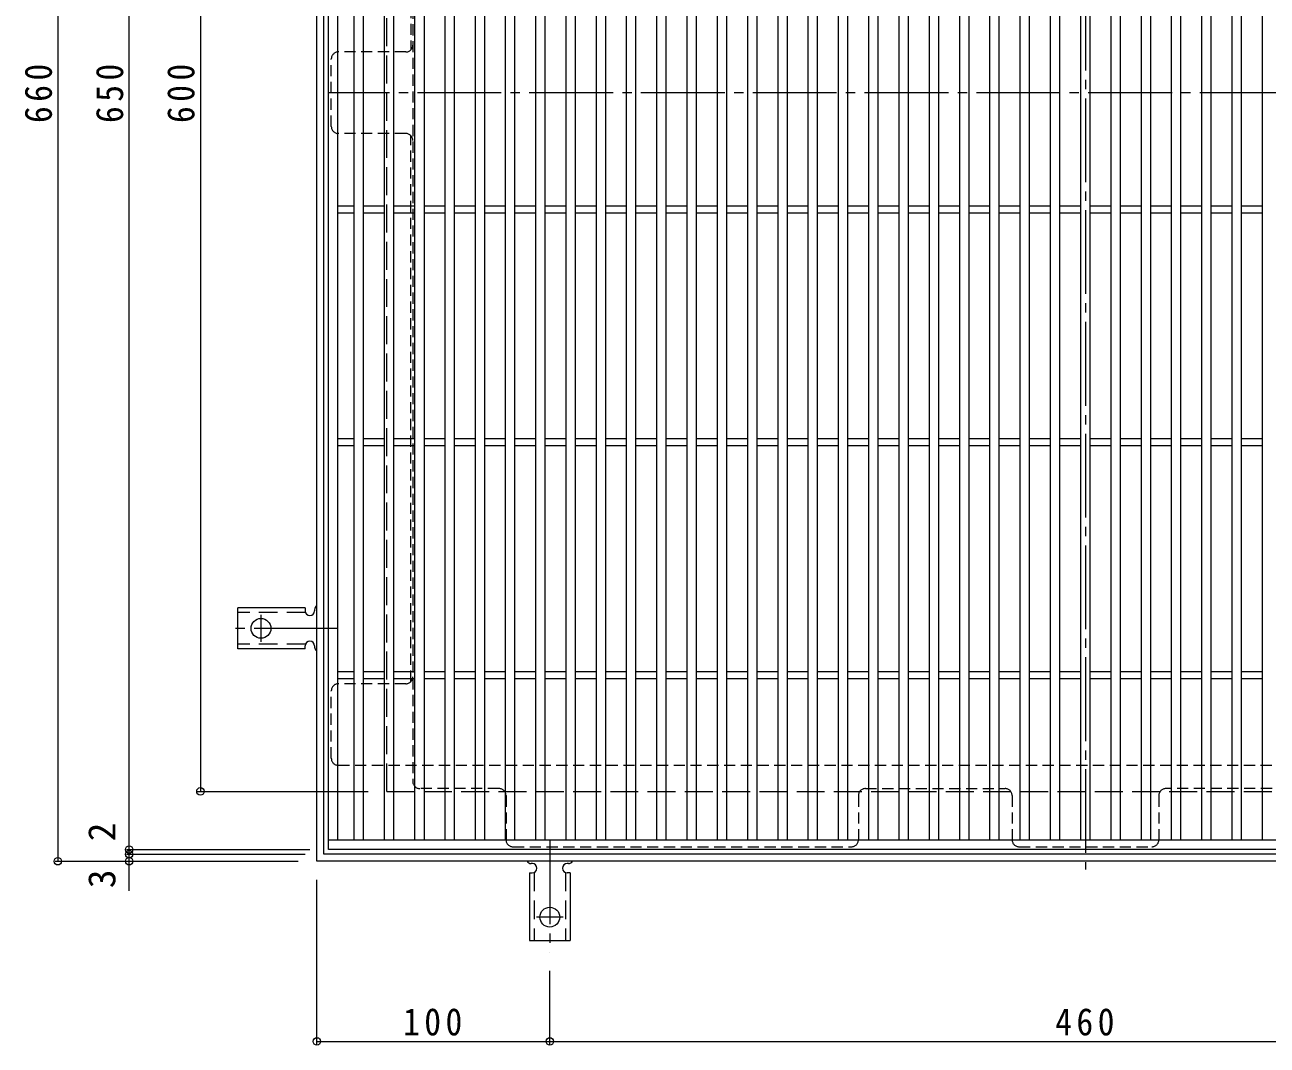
# Model space of a CAD drawing. Units: millimetres at full size, sheet at 1:4. Extents: x -953 to 1047, y -779 to 782.
# Drawn here: x -953 to -419, y -84 to 354 of the extents above; entities that cross this region are included whole.
import ezdxf
from ezdxf.enums import TextEntityAlignment as Align

# ---------------------------------------------------------------- set-up
doc = ezdxf.new("R2010")
doc.units = ezdxf.units.MM
doc.header["$LTSCALE"] = 4
doc.header["$PDMODE"] = 32
doc.header["$PDSIZE"] = 3.2
for name, pattern in [('CHAIN2', [12, 9, -1, 1, -1]), ('DASHED1', [1.8, 1.2, -0.6]), ('DASHED2', [3, 2, -1]), ('DASHED3', [4, 3, -1])]:
    doc.linetypes.add(name, pattern=pattern)
for name, color, linetype, lineweight in [('A-1_躯体', 3, 'Continuous', 9), ('A-2_仕上', 3, 'Continuous', 9), ('A-4_その他', 7, 'Continuous', 9), ('A-7_ハッチ', 2, 'Continuous', 9), ('A-A_ﾊｯﾁ-ﾜｸ', 3, 'Continuous', 9)]:
    doc.layers.add(name, color=color, linetype=linetype, lineweight=lineweight)
doc.styles.add('ＭＳ ゴシック', font='')
doc.styles.get('ＭＳ ゴシック').set_extended_font_data('MS Gothic')

msp = doc.modelspace()

# ---------------------------------------------------------------- linework, layer by layer
at = {"layer": 'A-1_躯体', "color": 2}
for p, q in [((-827.292, -5.385), (-827.292, 654.615)), ((-824.292, -2.385), (-824.292, 651.615)), ((-170.292, -2.385), (-824.292, -2.385)), ((-167.292, -5.385), (-827.292, -5.385))]:
    msp.add_line(p, q, dxfattribs=at)
at = {"layer": 'A-1_躯体', "color": 2, "linetype": 'DASHED3'}
for q in [(-797.292, 624.615), (-197.292, 24.615)]:
    msp.add_line((-797.292, 24.615), q, dxfattribs=at)
at = {"layer": 'A-2_仕上'}
for p, q in [((-822.292, -0.385), (-822.292, 649.615)), ((-818.292, 3.615), (-818.292, 645.615)), ((-811.292, 3.615), (-811.292, 645.615)), ((-807.292, 3.615), (-807.292, 645.615)), ((-798.292, 3.615), (-798.292, 645.615)), ((-794.292, 3.615), (-794.292, 645.615)), ((-785.292, 3.615), (-785.292, 645.615)), ((-781.292, 645.615), (-781.292, 3.615)), ((-772.292, 645.615), (-772.292, 3.615)), ((-768.292, 645.615), (-768.292, 3.615)), ((-759.292, 645.615), (-759.292, 3.615)), ((-755.292, 645.615), (-755.292, 3.615)), ((-746.292, 3.615), (-746.292, 645.615)), ((-742.292, 3.615), (-742.292, 645.615)), ((-733.292, 3.615), (-733.292, 645.615)), ((-729.292, 3.615), (-729.292, 645.615)), ((-720.292, 3.615), (-720.292, 645.615)), ((-716.293, 3.615), (-716.293, 645.615)), ((-707.292, 3.615), (-707.292, 645.615)), ((-703.292, 3.615), (-703.292, 645.615)), ((-694.292, 3.615), (-694.292, 645.615)), ((-690.292, 3.615), (-690.292, 645.615)), ((-681.292, 3.615), (-681.292, 645.615)), ((-677.292, 3.615), (-677.292, 645.615)), ((-668.292, 3.615), (-668.292, 645.615)), ((-664.292, 3.615), (-664.292, 645.615)), ((-655.292, 3.615), (-655.292, 645.615)), ((-651.292, 3.615), (-651.292, 645.615)), ((-642.292, 3.615), (-642.292, 645.615)), ((-638.292, 3.615), (-638.292, 645.615)), ((-629.292, 3.615), (-629.292, 645.615)), ((-625.292, 3.615), (-625.292, 645.615)), ((-616.292, 3.615), (-616.292, 645.615)), ((-612.292, 3.615), (-612.292, 645.615)), ((-603.292, 3.615), (-603.292, 645.615)), ((-599.292, 3.615), (-599.292, 645.615)), ((-590.292, 3.615), (-590.292, 645.615)), ((-586.292, 3.615), (-586.292, 645.615)), ((-577.292, 3.615), (-577.292, 645.615)), ((-573.292, 3.615), (-573.292, 645.615)), ((-564.292, 3.615), (-564.292, 645.615)), ((-560.292, 3.615), (-560.292, 645.615)), ((-551.292, 3.615), (-551.292, 645.615)), ((-547.292, 3.615), (-547.292, 645.615)), ((-538.292, 3.615), (-538.292, 645.615)), ((-534.292, 3.615), (-534.292, 645.615)), ((-525.292, 3.615), (-525.292, 645.615)), ((-521.292, 3.615), (-521.292, 645.615)), ((-512.292, 3.615), (-512.292, 645.615)), ((-508.292, 3.615), (-508.292, 645.615)), ((-499.292, 3.615), (-499.292, 645.615)), ((-495.292, 3.615), (-495.292, 645.615)), ((-486.292, 3.615), (-486.292, 645.615)), ((-482.292, 3.615), (-482.292, 645.615)), ((-473.292, 3.615), (-473.292, 645.615)), ((-469.292, 3.615), (-469.292, 645.615)), ((-460.292, 3.615), (-460.292, 645.615)), ((-456.293, 3.615), (-456.293, 645.615)), ((-447.292, 3.615), (-447.292, 645.615)), ((-443.292, 3.615), (-443.292, 645.615)), ((-434.292, 3.615), (-434.292, 645.615)), ((-430.293, 3.615), (-430.293, 645.615)), ((-421.292, 3.615), (-421.292, 645.615)), ((-818.292, 276.115), (-811.293, 276.115)), ((-818.292, 273.115), (-811.293, 273.115)), ((-807.293, 276.115), (-798.292, 276.115)), ((-807.293, 273.115), (-798.292, 273.115)), ((-794.292, 276.115), (-785.292, 276.115)), ((-794.292, 273.115), (-785.292, 273.115)), ((-781.293, 276.115), (-772.292, 276.115)), ((-781.293, 273.115), (-772.292, 273.115)), ((-768.292, 276.115), (-759.292, 276.115)), ((-768.292, 273.115), (-759.292, 273.115)), ((-755.293, 276.115), (-746.292, 276.115)), ((-755.293, 273.115), (-746.292, 273.115)), ((-742.292, 276.115), (-733.292, 276.115)), ((-742.292, 273.115), (-733.292, 273.115)), ((-729.293, 276.115), (-720.292, 276.115)), ((-729.293, 273.115), (-720.292, 273.115)), ((-716.293, 276.115), (-707.292, 276.115)), ((-716.293, 273.115), (-707.292, 273.115)), ((-703.292, 276.115), (-694.292, 276.115)), ((-703.292, 273.115), (-694.292, 273.115)), ((-690.293, 276.115), (-681.292, 276.115)), ((-690.293, 273.115), (-681.292, 273.115)), ((-677.292, 276.115), (-668.292, 276.115)), ((-677.292, 273.115), (-668.292, 273.115)), ((-664.293, 276.115), (-655.292, 276.115)), ((-664.293, 273.115), (-655.292, 273.115)), ((-651.292, 276.115), (-642.292, 276.115)), ((-651.292, 273.115), (-642.292, 273.115)), ((-638.293, 276.115), (-629.292, 276.115)), ((-638.293, 273.115), (-629.292, 273.115)), ((-625.292, 276.115), (-616.292, 276.115)), ((-625.292, 273.115), (-616.292, 273.115)), ((-612.292, 276.115), (-603.292, 276.115)), ((-612.292, 273.115), (-603.292, 273.115)), ((-599.292, 276.115), (-590.292, 276.115)), ((-599.292, 273.115), (-590.292, 273.115)), ((-586.292, 276.115), (-577.292, 276.115)), ((-586.292, 273.115), (-577.292, 273.115)), ((-573.293, 276.115), (-564.292, 276.115)), ((-573.293, 273.115), (-564.292, 273.115)), ((-560.292, 276.115), (-551.292, 276.115)), ((-560.292, 273.115), (-551.292, 273.115)), ((-547.293, 276.115), (-538.292, 276.115)), ((-547.293, 273.115), (-538.292, 273.115)), ((-534.292, 276.115), (-525.292, 276.115)), ((-534.292, 273.115), (-525.292, 273.115)), ((-521.293, 276.115), (-512.292, 276.115)), ((-521.293, 273.115), (-512.292, 273.115)), ((-508.292, 276.115), (-499.292, 276.115)), ((-508.292, 273.115), (-499.292, 273.115)), ((-495.293, 276.115), (-486.292, 276.115)), ((-495.293, 273.115), (-486.292, 273.115)), ((-482.292, 276.115), (-473.292, 276.115)), ((-482.292, 273.115), (-473.292, 273.115)), ((-469.293, 276.115), (-460.292, 276.115)), ((-469.293, 273.115), (-460.292, 273.115)), ((-456.293, 276.115), (-447.292, 276.115)), ((-456.293, 273.115), (-447.292, 273.115)), ((-443.293, 276.115), (-434.292, 276.115)), ((-443.293, 273.115), (-434.292, 273.115)), ((-430.293, 276.115), (-421.292, 276.115)), ((-430.293, 273.115), (-421.292, 273.115)), ((-818.292, 176.115), (-811.293, 176.115)), ((-807.293, 176.115), (-798.292, 176.115)), ((-794.292, 176.115), (-785.292, 176.115)), ((-781.293, 176.115), (-772.292, 176.115)), ((-768.292, 176.115), (-759.292, 176.115)), ((-755.293, 176.115), (-746.292, 176.115)), ((-742.292, 176.115), (-733.292, 176.115)), ((-729.293, 176.115), (-720.292, 176.115)), ((-716.293, 176.115), (-707.292, 176.115)), ((-703.292, 176.115), (-694.292, 176.115)), ((-690.293, 176.115), (-681.292, 176.115)), ((-677.292, 176.115), (-668.292, 176.115)), ((-664.293, 176.115), (-655.292, 176.115)), ((-651.292, 176.115), (-642.292, 176.115)), ((-638.293, 176.115), (-629.292, 176.115)), ((-625.292, 176.115), (-616.292, 176.115)), ((-612.292, 176.115), (-603.292, 176.115)), ((-599.292, 176.115), (-590.292, 176.115)), ((-586.292, 176.115), (-577.292, 176.115)), ((-573.293, 176.115), (-564.292, 176.115)), ((-560.292, 176.115), (-551.292, 176.115)), ((-547.293, 176.115), (-538.292, 176.115)), ((-534.292, 176.115), (-525.292, 176.115)), ((-521.293, 176.115), (-512.292, 176.115)), ((-508.292, 176.115), (-499.292, 176.115)), ((-495.293, 176.115), (-486.292, 176.115)), ((-482.292, 176.115), (-473.292, 176.115)), ((-469.293, 176.115), (-460.292, 176.115)), ((-456.293, 176.115), (-447.292, 176.115)), ((-443.293, 176.115), (-434.292, 176.115)), ((-430.293, 176.115), (-421.292, 176.115)), ((-818.292, 173.115), (-811.293, 173.115)), ((-807.293, 173.115), (-798.292, 173.115)), ((-794.292, 173.115), (-785.292, 173.115)), ((-781.293, 173.115), (-772.292, 173.115)), ((-768.292, 173.115), (-759.292, 173.115)), ((-755.293, 173.115), (-746.292, 173.115)), ((-742.292, 173.115), (-733.292, 173.115)), ((-729.293, 173.115), (-720.292, 173.115)), ((-716.293, 173.115), (-707.292, 173.115)), ((-703.292, 173.115), (-694.292, 173.115)), ((-690.293, 173.115), (-681.292, 173.115)), ((-677.292, 173.115), (-668.292, 173.115)), ((-664.293, 173.115), (-655.292, 173.115)), ((-651.292, 173.115), (-642.292, 173.115)), ((-638.293, 173.115), (-629.292, 173.115)), ((-625.292, 173.115), (-616.292, 173.115)), ((-612.292, 173.115), (-603.292, 173.115)), ((-599.292, 173.115), (-590.292, 173.115)), ((-586.292, 173.115), (-577.292, 173.115)), ((-573.293, 173.115), (-564.292, 173.115)), ((-560.292, 173.115), (-551.292, 173.115)), ((-547.293, 173.115), (-538.292, 173.115)), ((-534.292, 173.115), (-525.292, 173.115)), ((-521.293, 173.115), (-512.292, 173.115)), ((-508.292, 173.115), (-499.292, 173.115)), ((-495.293, 173.115), (-486.292, 173.115)), ((-482.292, 173.115), (-473.292, 173.115)), ((-469.293, 173.115), (-460.292, 173.115)), ((-456.293, 173.115), (-447.292, 173.115)), ((-443.293, 173.115), (-434.292, 173.115)), ((-430.293, 173.115), (-421.292, 173.115)), ((-818.292, 76.115), (-811.293, 76.115)), ((-807.293, 76.115), (-798.292, 76.115)), ((-794.292, 76.115), (-785.292, 76.115)), ((-781.293, 76.115), (-772.292, 76.115)), ((-768.292, 76.115), (-759.292, 76.115)), ((-755.293, 76.115), (-746.292, 76.115)), ((-742.292, 76.115), (-733.292, 76.115)), ((-729.293, 76.115), (-720.292, 76.115)), ((-716.293, 76.115), (-707.292, 76.115)), ((-703.292, 76.115), (-694.292, 76.115)), ((-690.293, 76.115), (-681.292, 76.115)), ((-677.292, 76.115), (-668.292, 76.115)), ((-664.293, 76.115), (-655.292, 76.115)), ((-651.292, 76.115), (-642.292, 76.115)), ((-638.293, 76.115), (-629.292, 76.115)), ((-625.292, 76.115), (-616.292, 76.115)), ((-612.292, 76.115), (-603.292, 76.115)), ((-599.292, 76.115), (-590.292, 76.115)), ((-586.292, 76.115), (-577.292, 76.115)), ((-573.293, 76.115), (-564.292, 76.115)), ((-560.292, 76.115), (-551.292, 76.115)), ((-547.293, 76.115), (-538.292, 76.115)), ((-534.292, 76.115), (-525.292, 76.115)), ((-521.293, 76.115), (-512.292, 76.115)), ((-508.292, 76.115), (-499.292, 76.115)), ((-495.293, 76.115), (-486.292, 76.115)), ((-482.292, 76.115), (-473.292, 76.115)), ((-469.293, 76.115), (-460.292, 76.115)), ((-456.293, 76.115), (-447.292, 76.115)), ((-443.293, 76.115), (-434.292, 76.115)), ((-430.293, 76.115), (-421.292, 76.115)), ((-818.292, 73.115), (-811.293, 73.115)), ((-807.293, 73.115), (-798.292, 73.115)), ((-794.292, 73.115), (-785.292, 73.115)), ((-781.293, 73.115), (-772.292, 73.115)), ((-768.292, 73.115), (-759.292, 73.115)), ((-755.293, 73.115), (-746.292, 73.115)), ((-742.292, 73.115), (-733.292, 73.115)), ((-729.293, 73.115), (-720.292, 73.115)), ((-716.293, 73.115), (-707.292, 73.115)), ((-703.292, 73.115), (-694.292, 73.115)), ((-690.293, 73.115), (-681.292, 73.115)), ((-677.292, 73.115), (-668.292, 73.115)), ((-664.293, 73.115), (-655.292, 73.115)), ((-651.292, 73.115), (-642.292, 73.115)), ((-638.293, 73.115), (-629.292, 73.115)), ((-625.292, 73.115), (-616.292, 73.115)), ((-612.292, 73.115), (-603.292, 73.115)), ((-599.292, 73.115), (-590.292, 73.115)), ((-586.292, 73.115), (-577.292, 73.115)), ((-573.293, 73.115), (-564.292, 73.115)), ((-560.292, 73.115), (-551.292, 73.115)), ((-547.293, 73.115), (-538.292, 73.115)), ((-534.292, 73.115), (-525.292, 73.115)), ((-521.293, 73.115), (-512.292, 73.115)), ((-508.292, 73.115), (-499.292, 73.115)), ((-495.293, 73.115), (-486.292, 73.115)), ((-482.292, 73.115), (-473.292, 73.115)), ((-469.293, 73.115), (-460.292, 73.115)), ((-456.293, 73.115), (-447.292, 73.115)), ((-443.293, 73.115), (-434.292, 73.115)), ((-430.293, 73.115), (-421.292, 73.115)), ((-345.292, 3.615), (-822.292, 3.615)), ((-172.291, -0.385), (-822.292, -0.385))]:
    msp.add_line(p, q, dxfattribs=at)
at = {"layer": 'A-4_その他'}
for p, q in [((-938.502, 654.615), (-938.502, -5.385)), ((-907.897, -0.385), (-907.897, 649.615)), ((-877.292, 624.615), (-877.292, 24.615)), ((-878.492, 24.615), (-805.292, 24.615)), ((-909.097, -0.385), (-830.292, -0.385)), ((-909.097, -2.385), (-832.292, -2.385)), ((-907.897, -2.385), (-907.897, -0.385)), ((-907.897, -18.164), (-907.897, -2.385)), ((-939.702, -5.385), (-835.292, -5.385)), ((-827.292, -83.962), (-827.292, -13.385)), ((-727.291, -83.962), (-727.291, -52.385)), ((-827.292, -82.762), (-727.291, -82.762)), ((-727.291, -82.762), (-267.292, -82.762))]:
    msp.add_line(p, q, dxfattribs=at)
for p in [(-877.292, 24.615), (-907.897, -0.385), (-938.502, -5.385), (-907.897, -2.385), (-907.897, -5.385), (-827.292, -82.762), (-727.291, -82.762)]:
    msp.add_point(p, dxfattribs=at)
at = {"layer": 'A-7_ハッチ', "linetype": 'CHAIN2'}
for p, q in [((-497.292, 658.212), (-497.292, -8.981)), ((-172.135, 324.615), (-822.017, 324.615))]:
    msp.add_line(p, q, dxfattribs=at)
at = {"layer": 'A-7_ハッチ', "linetype": 'DASHED1'}
for p, q in [((-786.092, 620.419), (-786.092, 28.812)), ((-786.892, 577.458), (-786.892, 343.076)), ((-789.092, 342.116), (-818.095, 342.116)), ((-821.095, 310.115), (-821.095, 339.116)), ((-789.092, 307.115), (-818.095, 307.115)), ((-786.892, 71.773), (-786.892, 306.154)), ((-789.092, 70.813), (-818.095, 70.813)), ((-821.095, 38.812), (-821.095, 67.813)), ((-818.095, 35.812), (-313.095, 35.812)), ((-749.091, 25.812), (-783.092, 25.812)), ((-746.091, 22.812), (-746.091, 3.812)), ((-594.792, 22.812), (-594.792, 3.812)), ((-591.792, 25.812), (-531.792, 25.812)), ((-528.792, 22.812), (-528.792, 3.812)), ((-465.792, 22.812), (-465.792, 3.812)), ((-402.792, 25.812), (-462.792, 25.812)), ((-743.091, 0.812), (-597.792, 0.812)), ((-525.792, 0.812), (-468.792, 0.812))]:
    msp.add_line(p, q, dxfattribs=at)
for centre, start, end in [((-818.095, 339.116), 90, 180), ((-789.092, 345.116), 270, 0), ((-818.095, 310.115), 180, 270), ((-789.092, 304.115), 0, 90), ((-818.095, 67.813), 90, 180), ((-789.092, 73.813), 270, 0), ((-818.095, 38.812), 180, 270), ((-783.092, 28.812), 180, 270), ((-749.091, 22.812), 0, 90), ((-591.792, 22.812), 90, 180), ((-531.792, 22.812), 0, 90), ((-462.792, 22.812), 90, 180), ((-743.091, 3.812), 180, 270), ((-597.792, 3.812), 270, 0), ((-525.792, 3.812), 180, 270), ((-468.792, 3.812), 270, 0)]:
    msp.add_arc(centre, 3, start, end, dxfattribs=at)
at = {"layer": 'A-A_ﾊｯﾁ-ﾜｸ'}
for p, q in [((-832.291, 103.366), (-861.291, 103.366)), ((-861.291, 85.866), (-861.291, 103.366)), ((-832.291, 103.366), (-832.291, 102.116)), ((-828.291, 102.616), (-828.291, 102.116)), ((-832.291, 85.866), (-861.291, 85.866)), ((-832.291, 85.866), (-832.291, 87.116)), ((-828.291, 87.12), (-828.291, 86.607)), ((-736.041, -10.385), (-734.791, -10.385)), ((-736.041, -10.385), (-736.041, -39.385)), ((-734.787, -6.385), (-735.3, -6.385)), ((-719.291, -6.385), (-719.791, -6.385)), ((-718.541, -10.385), (-719.791, -10.385)), ((-718.541, -10.385), (-718.541, -39.385)), ((-736.041, -39.385), (-718.541, -39.385))]:
    msp.add_line(p, q, dxfattribs=at)
at = {"layer": 'A-A_ﾊｯﾁ-ﾜｸ', "linetype": 'DASHED2'}
for p, q in [((-832.146, 101.366), (-861.291, 101.366)), ((-832.146, 87.866), (-861.291, 87.866)), ((-734.041, -10.239), (-734.041, -39.385)), ((-720.541, -10.239), (-720.541, -39.385))]:
    msp.add_line(p, q, dxfattribs=at)
at = {"layer": 'A-A_ﾊｯﾁ-ﾜｸ', "color": 7, "linetype": 'CHAIN2'}
for p, q in [((-851.291, 100.392), (-851.291, 88.84)), ((-818.291, 94.616), (-866.291, 94.616)), ((-727.291, 3.616), (-727.291, -44.385)), ((-721.515, -29.385), (-733.067, -29.385))]:
    msp.add_line(p, q, dxfattribs=at)
at = {"layer": 'A-A_ﾊｯﾁ-ﾜｸ'}
for centre in [(-851.291, 94.616), (-727.291, -29.385)]:
    msp.add_circle(centre, 4.25, dxfattribs=at)
for centre, start, end in [((-830.291, 102.116), 180, 0), ((-826.291, 102.616), 119.99951, 179.72403), ((-830.291, 87.116), 0.13329, 180), ((-826.291, 86.616), 180.24162, 240.00072), ((-735.291, -4.385), 209.99928, 269.75838), ((-734.791, -8.385), 270, 89.86671), ((-719.791, -8.385), 90, 270), ((-719.291, -4.385), 270.27597, 330.00049)]:
    msp.add_arc(centre, 2, start, end, dxfattribs=at)

# ---------------------------------------------------------------- texts
at = {"layer": 'A-4_その他', "color": 2, "style": 'ＭＳ ゴシック'}
for s, p in [('2', (-910.297, 3.196)), ('3', (-910.297, -16.94))]:
    msp.add_text(s, height=11.73, rotation=90, dxfattribs=at).set_placement(p, align=Align.BOTTOM_LEFT)
at = {"layer": 'A-4_その他', "color": 2, "char_height": 11.73, "attachment_point": 7, "rotation": 90, "style": 'ＭＳ ゴシック'}
for s, insert in [('\\T1.27;\\W0.9;660', (-940.902, 311.615)), ('\\T1.27;\\W0.9;650', (-910.297, 311.615)), ('\\T1.27;\\W0.9;600', (-879.692, 311.615))]:
    msp.add_mtext(s, dxfattribs=dict(at, insert=insert))
at = {"layer": 'A-4_その他', "color": 2, "char_height": 11.73, "attachment_point": 7, "style": 'ＭＳ ゴシック'}
for s, insert in [('\\T1.27;\\W0.9;100', (-790.291, -80.362)), ('\\T1.27;\\W0.9;460', (-510.291, -80.362))]:
    msp.add_mtext(s, dxfattribs=dict(at, insert=insert))

doc.saveas('drawing.dxf')
